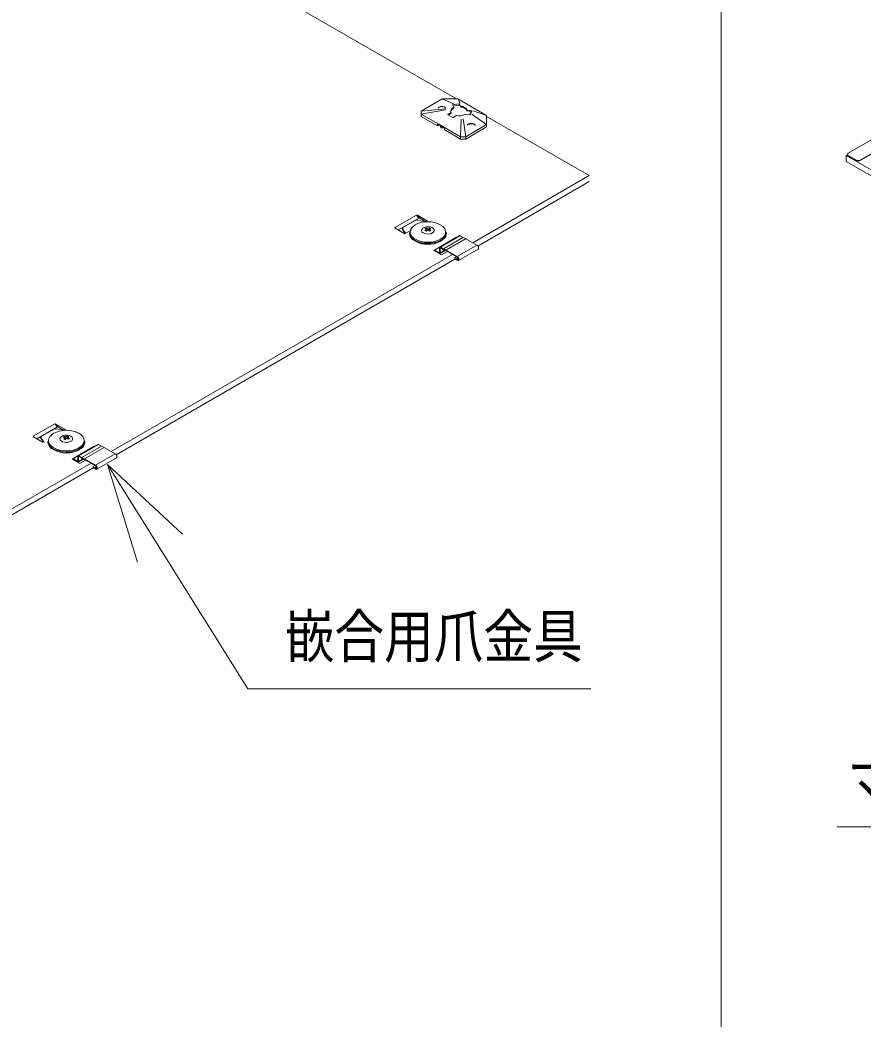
# Model space of a CAD drawing. Units: millimetres, scale not verified. Extents: x -869 to 897, y -284 to 297.
# Drawn here: x -652.4 to -602.9, y -132.2 to -73.6 of the extents above; entities that cross this region are included whole.
import ezdxf
from ezdxf.enums import TextEntityAlignment as Align

# ---------------------------------------------------------------- set-up
doc = ezdxf.new("R2010")
doc.units = ezdxf.units.MM
doc.header["$LTSCALE"] = 2
doc.layers.add('0-0_0', color=7, linetype='Continuous', lineweight=18)
doc.styles.add('ＭＳ ゴシック', font='')
doc.styles.get('ＭＳ ゴシック').set_extended_font_data('MS Gothic')

msp = doc.modelspace()

# ---------------------------------------------------------------- linework, layer by layer
at = {"layer": '0-0_0'}
for p, q in [((-611.265, -15), (-611.265, -135.028)), ((-626.78, -78.255), (-639.287, -71.035)), ((-627.624, -78.255), (-628.851, -78.964)), ((-626.703, -78.255), (-627.624, -78.255)), ((-627.624, -78.255), (-626.95, -78.536)), ((-627.021, -78.597), (-626.62, -78.535)), ((-626.949, -78.536), (-626.95, -78.536)), ((-626.703, -78.255), (-626.569, -78.497)), ((-625.015, -79.229), (-626.703, -78.255)), ((-626.602, -78.532), (-626.62, -78.535)), ((-626.579, -78.536), (-626.6, -78.535)), ((-626.53, -78.687), (-626.6, -78.535)), ((-626.568, -78.498), (-626.569, -78.497)), ((-628.851, -78.964), (-627.403, -78.832)), ((-628.851, -79.141), (-627.429, -78.899)), ((-628.851, -78.964), (-628.851, -79.141)), ((-627.429, -78.899), (-627.429, -78.899)), ((-627.403, -78.832), (-627.403, -78.832)), ((-627.089, -79.054), (-627.282, -79.165)), ((-627.089, -79.098), (-627.234, -79.182)), ((-627.089, -79.054), (-627.089, -79.098)), ((-626.949, -78.752), (-627.021, -78.597)), ((-626.949, -78.752), (-626.949, -78.797)), ((-626.602, -78.603), (-626.602, -78.617)), ((-626.595, -78.617), (-626.602, -78.603)), ((-626.593, -78.617), (-626.593, -78.613)), ((-626.53, -78.732), (-626.587, -78.608)), ((-626.53, -78.687), (-626.53, -78.732)), ((-626.148, -78.908), (-625.884, -78.949)), ((-625.883, -78.96), (-625.991, -79.192)), ((-625.948, -79.1), (-625.948, -79.008)), ((-625.948, -79.079), (-625.943, -79.088)), ((-625.926, -78.988), (-625.926, -79.052)), ((-625.911, -79.007), (-625.912, -78.995)), ((-625.911, -79.016), (-625.911, -79.007)), ((-625.911, -79.016), (-625.909, -79.016)), ((-625.884, -78.949), (-625.885, -78.936)), ((-625.878, -78.95), (-625.884, -78.949)), ((-625.883, -78.96), (-625.878, -78.95)), ((-625.798, -78.942), (-625.8, -78.942)), ((-625.798, -78.942), (-625.015, -79.229)), ((-599.251, -78.806), (-603.798, -81.431)), ((-628.851, -79.141), (-628.851, -79.274)), ((-628.851, -79.274), (-627.931, -79.805)), ((-627.282, -79.165), (-627.286, -79.168)), ((-627.286, -79.168), (-627.268, -79.178)), ((-626.997, -79.334), (-627.268, -79.178)), ((-626.997, -79.334), (-626.979, -79.345)), ((-626.979, -79.345), (-626.975, -79.342)), ((-626.782, -79.231), (-626.975, -79.342)), ((-626.549, -80.47), (-626.507, -79.431)), ((-626.507, -79.431), (-626.507, -79.431)), ((-626.392, -79.416), (-626.392, -79.416)), ((-626.26, -79.15), (-625.991, -79.192)), ((-625.873, -79.157), (-625.874, -79.157)), ((-625.833, -79.712), (-625.874, -79.72)), ((-625.015, -79.761), (-625.015, -79.229)), ((-618.992, -82.751), (-625.015, -79.274)), ((-603.093, -81.838), (-598.615, -79.253)), ((-603.093, -81.873), (-598.636, -79.3)), ((-627.854, -79.805), (-627.931, -79.805)), ((-627.782, -79.764), (-627.854, -79.805)), ((-627.624, -79.938), (-627.7, -79.938)), ((-627.552, -79.897), (-627.624, -79.938)), ((-627.47, -80.071), (-626.549, -80.603)), ((-626.243, -80.603), (-625.015, -79.894)), ((-625.015, -79.761), (-625.015, -79.894)), ((-626.549, -80.47), (-626.549, -80.603)), ((-626.243, -80.603), (-626.549, -80.603)), ((-626.243, -80.47), (-626.243, -80.603)), ((-603.845, -81.528), (-603.919, -81.571)), ((-603.919, -81.571), (-535.261, -121.207)), ((-603.919, -81.571), (-603.919, -81.921)), ((-603.919, -81.921), (-535.261, -121.557)), ((-603.845, -81.496), (-603.845, -81.531)), ((-603.321, -81.838), (-603.798, -81.562)), ((-603.321, -81.873), (-603.321, -81.838)), ((-603.093, -81.873), (-603.093, -81.838)), ((-625.821, -86.693), (-618.992, -82.751)), ((-625.532, -86.881), (-618.992, -83.105)), ((-629.139, -85.065), (-630.405, -85.796)), ((-628.986, -85.243), (-630.194, -85.94)), ((-629.922, -85.801), (-629.177, -85.371)), ((-628.986, -85.243), (-629.139, -85.065)), ((-629.077, -85.079), (-628.924, -85.256)), ((-628.506, -85.409), (-629.077, -85.079)), ((-628.65, -85.448), (-629.062, -85.357)), ((-628.583, -85.453), (-628.924, -85.256)), ((-628.61, -85.464), (-628.613, -85.462)), ((-628.506, -85.409), (-628.601, -85.463)), ((-629.81, -86.162), (-630.381, -85.832)), ((-629.954, -85.845), (-629.954, -85.889)), ((-629.946, -85.867), (-629.946, -85.912)), ((-629.946, -85.867), (-629.788, -86.105)), ((-629.788, -86.149), (-629.946, -85.912)), ((-629.405, -85.927), (-629.81, -86.162)), ((-629.757, -86.131), (-629.764, -86.127)), ((-629.547, -86.095), (-629.547, -86.148)), ((-628.557, -85.881), (-628.557, -85.808)), ((-628.537, -85.992), (-628.537, -85.89)), ((-628.519, -85.977), (-628.537, -85.967)), ((-628.46, -85.935), (-628.46, -85.846)), ((-628.383, -85.966), (-628.401, -85.976)), ((-628.383, -85.99), (-628.383, -85.89)), ((-628.365, -85.881), (-628.365, -85.808)), ((-627.377, -86.148), (-627.377, -86.095)), ((-626.818, -86.383), (-628.122, -87.136)), ((-626.618, -86.277), (-627.769, -86.942)), ((-627.556, -87.047), (-626.405, -86.382)), ((-627.395, -87.114), (-626.244, -86.45)), ((-626.818, -86.393), (-626.818, -86.383)), ((-626.818, -86.383), (-626.81, -86.388)), ((-628.122, -87.136), (-627.662, -87.402)), ((-627.8, -87.26), (-628.046, -87.118)), ((-627.8, -87.304), (-628.046, -87.163)), ((-628.03, -87.172), (-628.046, -87.18)), ((-627.785, -87.251), (-627.785, -86.977)), ((-627.777, -87.335), (-627.439, -87.14)), ((-627.762, -87.308), (-627.458, -87.132)), ((-627.746, -87.273), (-627.746, -86.999)), ((-627.556, -87.047), (-627.731, -86.946)), ((-627.731, -86.99), (-627.556, -87.091)), ((-627.317, -87.203), (-627.662, -87.402)), ((-627.395, -87.114), (-627.554, -87.048)), ((-627.548, -87.095), (-627.389, -87.161)), ((-626.741, -87.49), (-627.387, -87.118)), ((-626.741, -87.535), (-627.387, -87.162)), ((-626.741, -87.49), (-625.59, -86.826)), ((-626.671, -87.728), (-625.52, -87.063)), ((-647.036, -98.941), (-627.01, -87.38)), ((-646.748, -99.129), (-626.875, -87.656)), ((-626.888, -87.597), (-626.88, -87.645)), ((-626.856, -87.555), (-626.782, -87.511)), ((-626.741, -87.721), (-626.792, -87.691)), ((-650.355, -97.313), (-651.621, -98.044)), ((-650.201, -97.49), (-651.41, -98.188)), ((-651.137, -98.048), (-650.393, -97.619)), ((-650.201, -97.49), (-650.355, -97.313)), ((-650.293, -97.327), (-650.139, -97.504)), ((-649.722, -97.656), (-650.293, -97.327)), ((-649.866, -97.696), (-650.277, -97.604)), ((-649.798, -97.7), (-650.139, -97.504)), ((-649.722, -97.656), (-649.799, -97.701)), ((-651.026, -98.409), (-651.597, -98.08)), ((-651.169, -98.092), (-651.169, -98.137)), ((-651.162, -98.115), (-651.162, -98.159)), ((-651.162, -98.115), (-651.004, -98.352)), ((-651.004, -98.396), (-651.162, -98.159)), ((-650.972, -98.378), (-650.979, -98.374)), ((-650.755, -98.333), (-650.755, -98.386)), ((-649.809, -98.116), (-649.809, -98.053)), ((-649.75, -98.238), (-649.75, -98.13)), ((-649.718, -98.233), (-649.75, -98.222)), ((-649.694, -98.203), (-649.694, -98.077)), ((-649.623, -98.175), (-649.623, -98.027)), ((-649.601, -98.189), (-649.601, -98.109)), ((-648.584, -98.386), (-648.584, -98.333)), ((-648.034, -98.631), (-649.338, -99.384)), ((-647.834, -98.525), (-648.985, -99.189)), ((-648.771, -99.294), (-647.62, -98.63)), ((-648.61, -99.361), (-647.459, -98.697)), ((-648.034, -98.64), (-648.034, -98.631)), ((-648.034, -98.631), (-648.025, -98.636)), ((-660.847, -106.914), (-648.225, -99.627)), ((-649.338, -99.384), (-648.878, -99.649)), ((-649.016, -99.508), (-649.261, -99.366)), ((-649.016, -99.552), (-649.261, -99.41)), ((-649.246, -99.419), (-649.261, -99.428)), ((-649, -99.499), (-649, -99.224)), ((-648.993, -99.583), (-648.655, -99.388)), ((-648.978, -99.556), (-648.673, -99.38)), ((-648.962, -99.521), (-648.962, -99.246)), ((-648.771, -99.294), (-648.947, -99.193)), ((-648.947, -99.237), (-648.771, -99.339)), ((-648.532, -99.45), (-648.878, -99.649)), ((-648.61, -99.361), (-648.769, -99.295)), ((-648.764, -99.342), (-648.605, -99.408)), ((-647.957, -99.738), (-648.603, -99.365)), ((-647.957, -99.782), (-648.603, -99.409)), ((-647.957, -99.738), (-646.806, -99.074)), ((-647.886, -99.975), (-646.735, -99.311)), ((-660.559, -107.102), (-648.091, -99.904)), ((-648.104, -99.845), (-648.096, -99.893)), ((-648.072, -99.802), (-647.997, -99.759)), ((-647.957, -99.968), (-648.008, -99.939)), ((-647.253, -99.696), (-645.499, -105.434)), ((-639.022, -112.869), (-618.9, -112.869)), ((-604.452, -120.969), (-567.869, -120.969))]:
    msp.add_line(p, q, dxfattribs=at)
at = {"layer": '0-0_0', "color": 8}
for p, q in [((-630.405, -85.796), (-630.367, -85.841)), ((-629.788, -86.149), (-629.788, -86.105)), ((-629.764, -86.127), (-629.764, -86.135)), ((-629.481, -86.183), (-629.457, -86.237)), ((-627.8, -87.26), (-627.785, -87.251)), ((-627.731, -86.99), (-627.746, -86.999)), ((-627.746, -87.273), (-627.484, -87.122)), ((-626.804, -87.642), (-626.698, -87.581)), ((-626.693, -87.59), (-626.792, -87.647)), ((-626.741, -87.677), (-626.68, -87.641)), ((-651.621, -98.044), (-651.582, -98.088)), ((-651.004, -98.396), (-651.004, -98.352)), ((-650.979, -98.374), (-650.979, -98.382)), ((-649.016, -99.508), (-649, -99.499)), ((-648.947, -99.237), (-648.962, -99.246)), ((-648.962, -99.521), (-648.699, -99.369)), ((-648.019, -99.889), (-647.913, -99.828)), ((-647.909, -99.837), (-648.008, -99.895)), ((-647.957, -99.924), (-647.896, -99.889))]:
    msp.add_line(p, q, dxfattribs=at)
at = {"layer": '0-0_0'}
for points in [[(-626.6, -78.535), (-626.602, -78.532), (-626.602, -78.603)], [(-627.864, -78.798), (-627.849, -78.769), (-627.8, -78.726)], [(-626.949, -78.752), (-626.999, -78.782), (-627.041, -78.815), (-627.074, -78.852), (-627.098, -78.891), (-627.111, -78.931), (-627.114, -78.973), (-627.107, -79.014), (-627.089, -79.054)], [(-626.148, -78.908), (-626.148, -78.952), (-625.933, -78.986)], [(-628.851, -79.141), (-627.816, -79.739), (-627.585, -79.872), (-626.549, -80.47)], [(-626.549, -80.47), (-626.243, -80.47), (-626.392, -79.416)], [(-626.243, -80.47), (-625.015, -79.761), (-625.873, -79.157)], [(-626.146, -79.794), (-626.13, -79.761), (-626.081, -79.718), (-626.007, -79.69), (-625.92, -79.68), (-625.833, -79.69), (-625.759, -79.718), (-625.71, -79.761), (-625.693, -79.811), (-625.697, -79.835)], [(-625.702, -79.774), (-625.746, -79.742), (-625.833, -79.712)], [(-627.794, -79.753), (-627.807, -79.751), (-627.831, -79.756), (-627.848, -79.775), (-627.854, -79.805)], [(-627.564, -79.886), (-627.576, -79.884), (-627.601, -79.889), (-627.618, -79.908), (-627.624, -79.938)], [(-603.321, -81.873), (-603.798, -81.597), (-603.798, -81.562)], [(-627.551, -85.767), (-627.602, -85.72), (-627.733, -85.63), (-627.892, -85.556), (-628.073, -85.501), (-628.269, -85.468), (-628.473, -85.458), (-628.676, -85.471), (-628.87, -85.506), (-629.05, -85.563), (-629.206, -85.638), (-629.334, -85.73), (-629.428, -85.835), (-629.444, -85.859)], [(-627.377, -86.095), (-627.38, -86.144), (-627.416, -86.261), (-627.489, -86.373), (-627.598, -86.474), (-627.738, -86.561), (-627.904, -86.632), (-628.09, -86.683), (-628.29, -86.713), (-628.496, -86.721), (-628.7, -86.706), (-628.897, -86.669), (-629.077, -86.611), (-629.235, -86.534), (-629.365, -86.442), (-629.463, -86.337), (-629.524, -86.223), (-629.547, -86.105), (-629.547, -86.095)], [(-629.547, -86.148), (-629.547, -86.158), (-629.524, -86.276), (-629.463, -86.39), (-629.365, -86.495), (-629.235, -86.587), (-629.077, -86.664), (-628.897, -86.722), (-628.7, -86.759), (-628.496, -86.774), (-628.29, -86.766), (-628.09, -86.736), (-627.904, -86.685), (-627.738, -86.614), (-627.598, -86.527), (-627.489, -86.426), (-627.416, -86.314), (-627.38, -86.197), (-627.377, -86.148)], [(-629.457, -86.237), (-629.42, -86.295), (-629.322, -86.398), (-629.191, -86.489), (-629.032, -86.563), (-628.851, -86.617), (-628.655, -86.65), (-628.451, -86.661), (-628.248, -86.648), (-628.053, -86.612), (-627.874, -86.556), (-627.718, -86.48), (-627.59, -86.388), (-627.495, -86.284), (-627.486, -86.27)], [(-626.405, -86.382), (-626.58, -86.281), (-627.731, -86.946)], [(-626.244, -86.45), (-626.403, -86.384), (-627.554, -87.048)], [(-625.59, -86.826), (-626.236, -86.453), (-627.387, -87.118)], [(-625.59, -86.826), (-625.552, -86.857), (-625.52, -86.9), (-625.498, -86.95), (-625.491, -86.999), (-625.498, -87.038), (-625.52, -87.063)], [(-626.856, -87.555), (-626.87, -87.564), (-626.88, -87.573), (-626.886, -87.583), (-626.889, -87.593), (-626.887, -87.603), (-626.881, -87.611), (-626.871, -87.618), (-626.858, -87.624)], [(-626.804, -87.642), (-626.858, -87.624), (-626.85, -87.672), (-626.796, -87.69)], [(-626.741, -87.535), (-626.718, -87.554), (-626.698, -87.581), (-626.685, -87.611), (-626.68, -87.641), (-626.685, -87.665), (-626.698, -87.681), (-626.718, -87.685), (-626.741, -87.677), (-626.792, -87.647)], [(-626.741, -87.49), (-626.703, -87.521), (-626.671, -87.565), (-626.649, -87.615), (-626.642, -87.663), (-626.649, -87.703), (-626.671, -87.728), (-626.703, -87.734), (-626.741, -87.721)], [(-649.116, -97.788), (-649.271, -97.742), (-649.466, -97.708), (-649.669, -97.696), (-649.873, -97.708), (-650.068, -97.742), (-650.248, -97.798), (-650.406, -97.872), (-650.536, -97.964), (-650.57, -97.996)], [(-648.584, -98.333), (-648.587, -98.378), (-648.621, -98.495), (-648.693, -98.607), (-648.801, -98.708), (-648.94, -98.797), (-649.105, -98.868), (-649.29, -98.92), (-649.489, -98.951), (-649.695, -98.959), (-649.9, -98.945), (-650.097, -98.909), (-650.278, -98.852), (-650.437, -98.776)], [(-650.437, -98.829), (-650.278, -98.905), (-650.097, -98.962), (-649.9, -98.998), (-649.695, -99.012), (-649.489, -99.004), (-649.29, -98.973), (-649.105, -98.921), (-648.94, -98.85), (-648.801, -98.762), (-648.693, -98.66), (-648.621, -98.548), (-648.587, -98.431), (-648.584, -98.386)], [(-650.406, -98.723), (-650.248, -98.798), (-650.068, -98.853), (-649.873, -98.887), (-649.669, -98.899), (-649.466, -98.887), (-649.271, -98.853), (-649.091, -98.798), (-648.933, -98.723), (-648.803, -98.632), (-648.707, -98.528), (-648.655, -98.434)], [(-649.601, -98.183), (-649.623, -98.175), (-649.625, -98.177)], [(-647.62, -98.63), (-647.796, -98.529), (-648.947, -99.193)], [(-647.459, -98.697), (-647.618, -98.631), (-648.769, -99.295)], [(-646.806, -99.074), (-647.452, -98.701), (-648.603, -99.365)], [(-646.806, -99.074), (-646.768, -99.104), (-646.735, -99.148), (-646.714, -99.198), (-646.706, -99.246), (-646.714, -99.286), (-646.735, -99.311)], [(-648.072, -99.802), (-648.086, -99.811), (-648.096, -99.821), (-648.102, -99.831), (-648.104, -99.841), (-648.102, -99.85), (-648.097, -99.858), (-648.087, -99.866), (-648.074, -99.871)], [(-648.019, -99.889), (-648.074, -99.871), (-648.066, -99.919), (-648.011, -99.937)], [(-647.957, -99.782), (-647.933, -99.801), (-647.914, -99.828), (-647.9, -99.859), (-647.896, -99.889), (-647.9, -99.913), (-647.914, -99.928), (-647.933, -99.932), (-647.957, -99.924), (-648.008, -99.895)], [(-647.957, -99.738), (-647.919, -99.769), (-647.886, -99.812), (-647.865, -99.862), (-647.857, -99.911), (-647.865, -99.95), (-647.886, -99.975), (-647.919, -99.982), (-647.957, -99.968)], [(-639.022, -112.869), (-647.253, -99.696), (-642.865, -103.788)]]:
    msp.add_lwpolyline(points, dxfattribs=at)
for points in [[(-628.195, -86.116), (-628.123, -86.058), (-628.089, -85.99), (-628.094, -85.919), (-628.139, -85.853), (-628.219, -85.799), (-628.325, -85.763), (-628.446, -85.748), (-628.568, -85.757), (-628.679, -85.789), (-628.765, -85.839), (-628.819, -85.903), (-628.834, -85.974), (-628.808, -86.043), (-628.745, -86.104), (-628.65, -86.15), (-628.536, -86.176), (-628.412, -86.178), (-628.295, -86.158)], [(-649.357, -98.307), (-649.31, -98.241), (-649.304, -98.17), (-649.338, -98.101), (-649.408, -98.043), (-649.508, -98.001), (-649.625, -97.98), (-649.748, -97.982), (-649.863, -98.007), (-649.958, -98.053), (-650.023, -98.113), (-650.049, -98.183), (-650.035, -98.253), (-649.983, -98.318), (-649.897, -98.368), (-649.787, -98.4), (-649.665, -98.41), (-649.544, -98.396), (-649.437, -98.36)]]:
    msp.add_lwpolyline(points, close=True, dxfattribs=at)
at = {"layer": '0-0_0', "color": 8}
for points in [[(-648.655, -98.434), (-648.648, -98.415), (-648.628, -98.298), (-648.648, -98.18), (-648.707, -98.067), (-648.803, -97.964), (-648.933, -97.872), (-649.091, -97.798), (-649.116, -97.788)], [(-650.57, -97.996), (-650.632, -98.067), (-650.691, -98.18), (-650.711, -98.298), (-650.691, -98.415), (-650.632, -98.528), (-650.536, -98.632), (-650.406, -98.723)]]:
    msp.add_lwpolyline(points, dxfattribs=at)
at = {"layer": '0-0_0'}
for centre, radius, start, end in [((-627.638, -79.056), 0.351, 54.61622, 128.59136), ((-627.642, -78.995), 0.312, 47.43535, 120.40426), ((-626.852, -79.046), 0.268, 111.21583, 167.00517), ((-626.631, -79.699), 1.083, 87.5943, 109.06252), ((-626.53, -79.13), 0.442, 30.07668, 89.9287), ((-626.53, -79.174), 0.442, 30.07668, 89.9287), ((-626.215, -79.002), 0.267, 316.23256, 4.1374), ((-626.153, -79.035), 0.243, 4.58082, 9.31937), ((-626.627, -78.508), 0.74, 257.86515, 299.72089), ((-625.926, -80.036), 0.338, 74.04657, 128.981), ((-625.923, -80.21), 0.492, 84.28611, 113.64972), ((-627.86, -79.794), 0.0711, 50.79643, 189.21412), ((-627.95, -79.95), 0.25, 2.60543, 57.39447), ((-627.63, -79.927), 0.0711, 50.79643, 189.21412), ((-627.72, -80.082), 0.25, 2.60543, 57.39447), ((-603.773, -81.496), 0.0702, 110.78313, 249.21811), ((-603.765, -81.523), 0.0809, 185.69764, 245.62538), ((-603.207, -81.618), 0.247, 242.60904, 297.39046), ((-603.207, -81.653), 0.247, 242.60904, 297.39046), ((-629.1, -85.521), 0.169, 76.78983, 117.1786), ((-628.678, -85.579), 0.134, 60.78591, 78.08552), ((-629.913, -85.889), 0.04, 180.67896, 214.99182), ((-629.906, -85.844), 0.0463, 109.67989, 209.95381), ((-629.729, -86.063), 0.0727, 215.3365, 241.43364), ((-628.235, -86.45), 0.718, 116.64142, 123.70334), ((-628.794, -86.407), 0.577, 63.49021, 73.76667), ((-628.029, -86.653), 0.916, 123.63507, 131.16504), ((-628.951, -86.609), 0.72, 56.64314, 63.7106), ((-628.718, -86.362), 0.577, 63.49178, 73.76281), ((-627.952, -86.697), 0.916, 123.63555, 131.16456), ((-628.201, -86.357), 0.573, 106.56327, 116.8594), ((-628.963, -86.7), 0.916, 49.16866, 56.71605), ((-628.886, -86.655), 0.916, 49.16654, 56.71817), ((-628.124, -86.401), 0.573, 106.56269, 116.85998), ((-628.684, -86.453), 0.72, 56.64314, 63.7106), ((-627.965, -86.604), 0.718, 116.64114, 123.70361), ((-628.462, -85.233), 1.56, 241.18644, 298.81356), ((-626.602, -86.312), 0.0382, 54.38249, 114.30704), ((-626.396, -86.367), 0.0184, 239.86853, 247.31945), ((-626.268, -86.509), 0.0642, 59.8689, 67.31897), ((-627.794, -87.253), 0.0095, 230.79672, 9.21375), ((-627.779, -87.279), 0.0332, 230.79665, 9.21401), ((-627.752, -86.971), 0.0332, 50.79667, 189.21411), ((-627.737, -86.997), 0.0095, 50.79643, 189.21444), ((-627.547, -87.031), 0.0184, 239.86853, 247.31945), ((-627.523, -87.036), 0.0642, 239.86911, 247.31858), ((-627.419, -87.173), 0.0642, 59.8689, 67.31897), ((-627.396, -87.178), 0.0184, 59.86995, 67.31778), ((-626.844, -87.634), 0.0385, 197.36787, 260.33654), ((-626.823, -87.699), 0.0607, 59.68681, 71.29515), ((-626.801, -87.706), 0.0173, 59.68615, 71.29586), ((-650.316, -97.769), 0.169, 76.78975, 117.17919), ((-649.896, -97.836), 0.144, 66.57241, 77.7588), ((-651.129, -98.136), 0.04, 180.67649, 214.98489), ((-651.122, -98.092), 0.0463, 109.68135, 209.95167), ((-650.944, -98.31), 0.0727, 215.34034, 241.4298), ((-650.233, -98.294), 0.523, 184.25109, 247.069), ((-650.219, -98.338), 0.537, 185.18634, 246.13375), ((-649.385, -98.56), 0.661, 129.97424, 136.72515), ((-649.949, -98.817), 0.715, 73.86201, 83.32767), ((-649.062, -98.78), 0.947, 136.66007, 143.32334), ((-650.044, -98.994), 0.811, 67.08606, 74.02485), ((-649.893, -98.764), 0.715, 73.8619, 83.32737), ((-648.969, -98.813), 0.947, 136.6601, 143.32355), ((-649.399, -98.425), 0.456, 119.433, 130.28763), ((-650.025, -99.035), 0.946, 59.30968, 67.1637), ((-649.846, -98.807), 0.811, 67.08596, 74.02436), ((-649.306, -98.457), 0.456, 119.43289, 130.28781), ((-649.968, -98.981), 0.946, 59.30925, 67.16364), ((-649.061, -98.674), 0.661, 129.97421, 136.7254), ((-649.67, -97.449), 1.58, 242.24436, 298.44336), ((-647.818, -98.56), 0.0382, 54.38249, 114.30704), ((-647.611, -98.614), 0.0184, 239.86853, 247.31945), ((-647.484, -98.756), 0.0642, 59.8689, 67.31897), ((-649.01, -99.5), 0.0095, 230.79672, 9.21375), ((-648.995, -99.526), 0.0332, 230.79665, 9.21401), ((-648.968, -99.219), 0.0332, 50.79667, 189.21411), ((-648.953, -99.245), 0.0095, 50.79643, 189.21444), ((-648.762, -99.279), 0.0184, 239.86853, 247.31945), ((-648.739, -99.283), 0.0642, 239.86911, 247.31858), ((-648.635, -99.421), 0.0642, 59.8689, 67.31897), ((-648.612, -99.425), 0.0184, 59.86995, 67.31778), ((-648.059, -99.881), 0.0385, 197.37555, 260.33242), ((-648.039, -99.947), 0.0607, 59.68681, 71.29515), ((-648.017, -99.954), 0.0173, 59.68615, 71.29586)]:
    msp.add_arc(centre, radius, start, end, dxfattribs=at)
at = {"layer": '0-0_0', "color": 8}
for centre, radius, start, end in [((-629.136, -86.058), 0.367, 147.05707, 199.79625), ((-627.819, -86.057), 0.395, 327.47327, 47.29324)]:
    msp.add_arc(centre, radius, start, end, dxfattribs=at)
at = {"layer": '0-0_0'}
for centre, start_param, end_param in [((-629.096, -85.09), 1.315892, 2.886688), ((-628.943, -85.267), 1.315892, 2.886688), ((-630.362, -85.821), 2.886688, 4.457485), ((-650.312, -97.338), 1.315892, 2.886688), ((-650.158, -97.515), 1.315892, 2.886688), ((-651.578, -98.069), 3.81691, 4.457485)]:
    msp.add_ellipse(centre, major_axis=(0.0463, -0.0212), ratio=0.365951, start_param=start_param, end_param=end_param, dxfattribs=at)

# ---------------------------------------------------------------- texts
at = {"layer": '0-0_0', "style": 'ＭＳ ゴシック', "width": 0.85}
for s, p in [('嵌合用爪金具', (-636.862, -111.792)), ('マグネット（野縁に仮固定）', (-603.861, -120.39))]:
    msp.add_text(s, height=2.514, dxfattribs=at).set_placement(p, align=Align.BOTTOM_LEFT)

doc.saveas('drawing.dxf')
